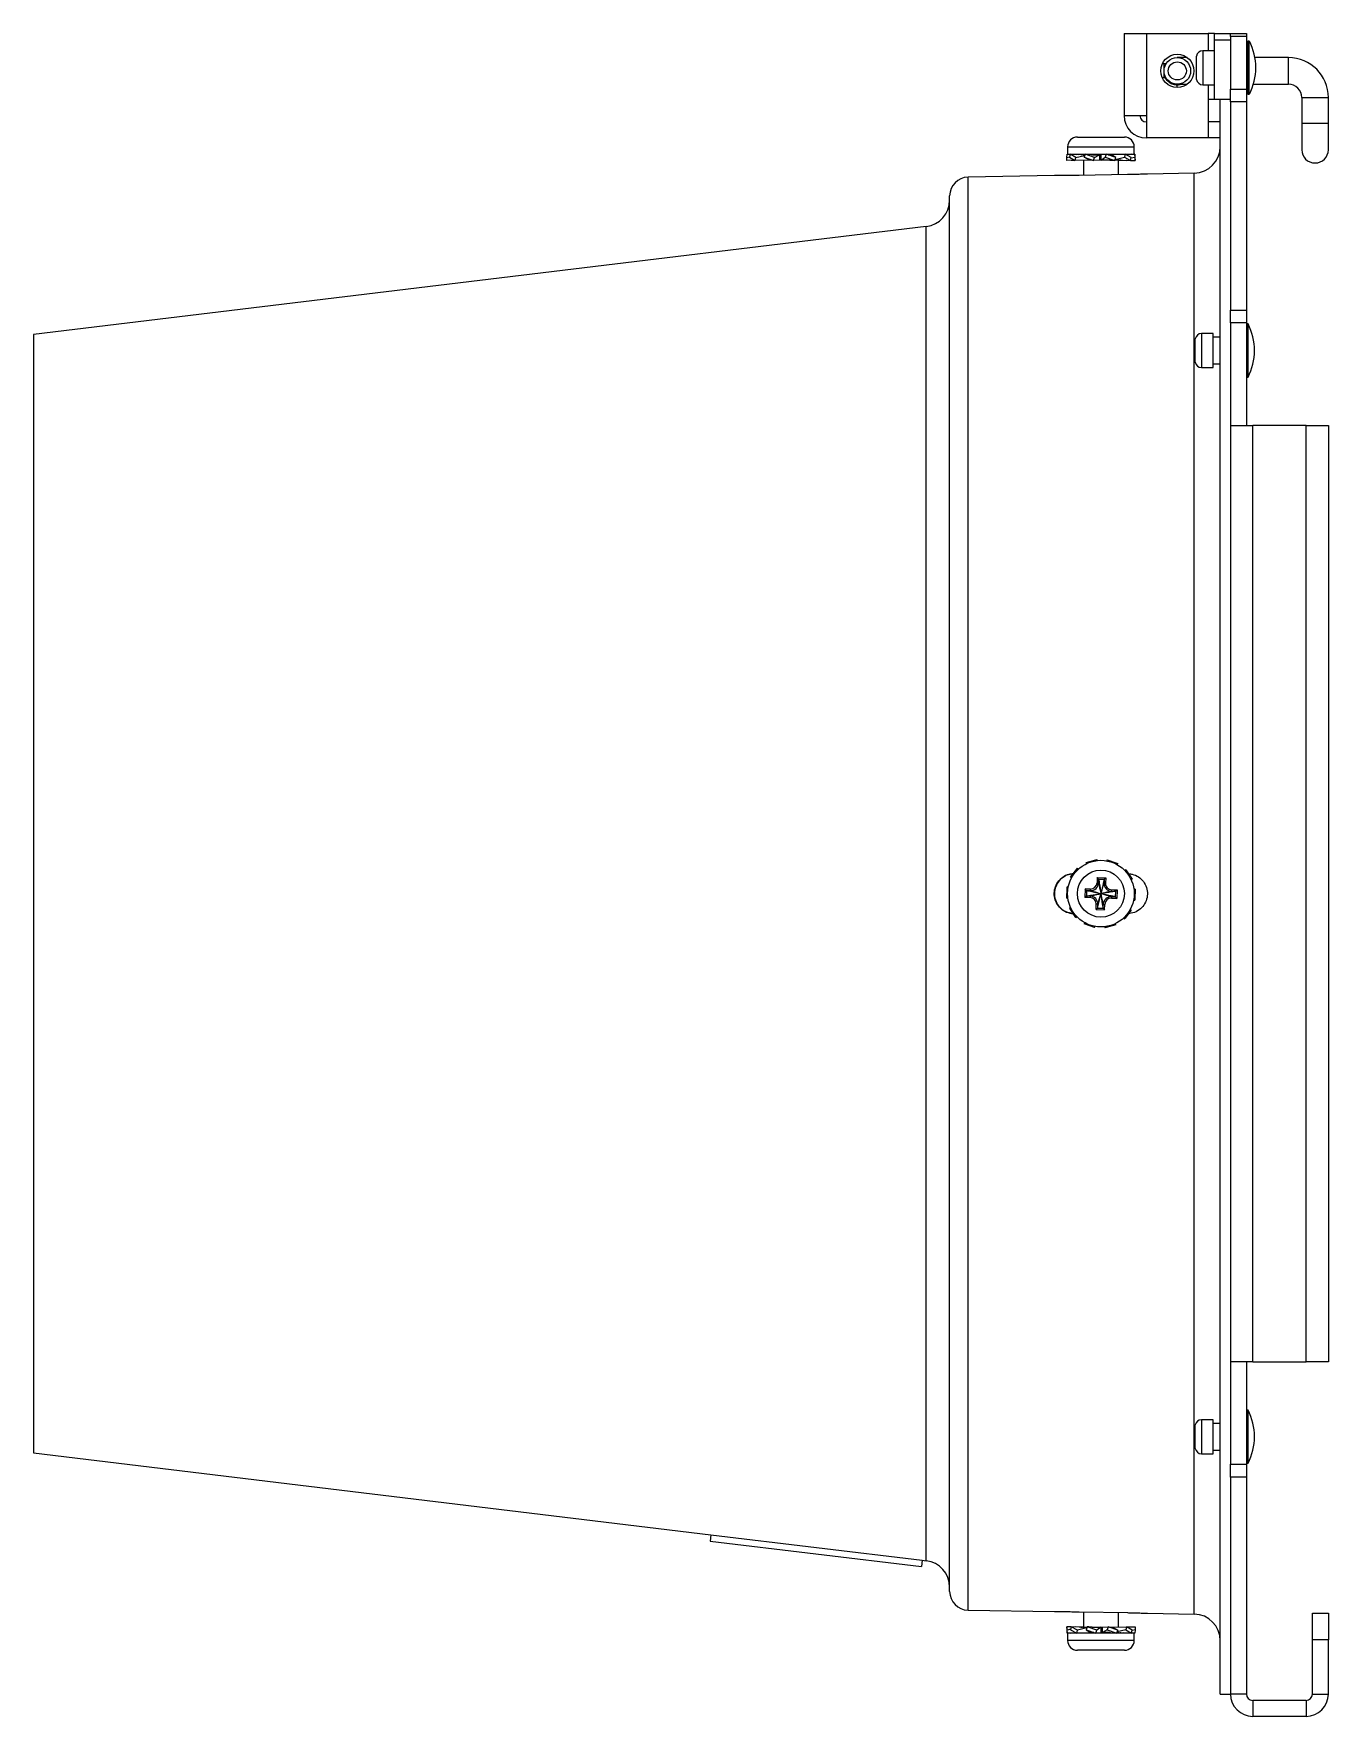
# Model space of a CAD drawing. Extents: x 7 to 113, y 1 to 87.
# Drawn here: x 27.05 to 33.14, y 32.95 to 40.86 of the extents above; entities that cross this region are included whole.
import ezdxf

# ---------------------------------------------------------------- set-up
doc = ezdxf.new("R2010")
doc.units = 0
doc.header["$MEASUREMENT"] = 0
doc.layers.add('OBJECT', color=7, linetype='CONTINUOUS')

msp = doc.modelspace()

# ---------------------------------------------------------------- linework, layer by layer
at = {"layer": 'OBJECT'}
for p, q in [((32.1761, 40.8582), (32.2811, 40.8582)), ((32.1761, 40.8582), (32.1761, 40.4732)), ((32.2811, 40.8582), (32.2811, 40.4732)), ((32.2811, 40.8582), (32.5716, 40.8582)), ((32.6016, 40.8582), (32.5716, 40.8582)), ((32.5716, 40.8582), (32.5716, 40.7782)), ((32.6016, 40.8582), (32.6766, 40.8582)), ((32.6016, 40.8282), (32.6016, 40.8582)), ((32.6766, 40.8282), (32.6016, 40.8282)), ((32.6016, 40.5482), (32.6016, 40.8282)), ((32.6766, 40.8582), (32.7515, 40.8582)), ((32.6766, 40.8454), (32.6766, 40.8582)), ((32.7515, 40.8454), (32.6766, 40.8454)), ((32.6766, 40.8454), (32.6766, 40.5975)), ((32.7515, 40.8582), (32.7515, 40.8454)), ((32.7515, 40.8454), (32.7515, 40.5975)), ((32.7651, 40.8232), (32.7576, 40.8232)), ((32.7576, 40.7393), (32.7576, 40.8232)), ((32.7651, 40.7393), (32.7651, 40.8232)), ((32.3641, 40.7157), (32.3557, 40.7157)), ((32.3641, 40.6832), (32.3641, 40.7157)), ((32.3732, 40.7157), (32.3641, 40.7157)), ((32.4733, 40.7457), (32.4266, 40.7457)), ((32.517, 40.6432), (32.517, 40.7532)), ((32.6016, 40.7782), (32.5466, 40.7782)), ((32.5466, 40.7782), (32.5466, 40.7245)), ((32.5466, 40.7245), (32.5466, 40.6182)), ((32.7576, 40.7607), (32.7515, 40.7607)), ((32.7576, 40.5732), (32.7576, 40.7393)), ((32.7651, 40.5732), (32.7651, 40.7393)), ((32.9491, 40.7457), (32.7914, 40.7457)), ((32.9491, 40.6207), (32.9491, 40.7457)), ((32.3641, 40.6507), (32.3557, 40.6507)), ((32.3641, 40.6507), (32.3641, 40.6832)), ((32.3732, 40.6507), (32.3641, 40.6507)), ((32.7515, 40.6357), (32.7576, 40.6357)), ((32.4261, 40.6162), (32.4208, 40.6172)), ((32.4261, 40.6052), (32.4261, 40.6162)), ((32.4266, 40.6207), (32.4733, 40.6207)), ((32.5466, 40.6182), (32.6016, 40.6182)), ((32.5716, 40.6182), (32.5716, 40.5482)), ((32.6766, 40.5975), (32.7515, 40.5975)), ((32.6766, 40.5386), (32.6766, 40.5975)), ((32.7515, 40.6207), (32.7576, 40.6207)), ((32.7515, 40.5975), (32.7515, 40.5386)), ((32.7576, 40.5732), (32.7651, 40.5732)), ((32.7843, 40.6207), (32.9491, 40.6207)), ((33.0116, 40.5582), (33.0116, 40.4382)), ((33.0116, 40.5582), (33.1366, 40.5582)), ((33.1366, 40.4382), (33.1366, 40.5582)), ((32.1761, 40.4732), (32.2811, 40.4732)), ((32.2811, 40.4732), (32.2811, 40.3682)), ((32.6016, 40.5482), (32.5716, 40.5482)), ((32.5716, 40.5482), (32.5716, 40.3682)), ((32.6766, 40.5482), (32.6016, 40.5482)), ((32.6286, 36.8182), (32.6286, 40.5482)), ((32.7515, 40.5386), (32.6766, 40.5386)), ((32.6766, 40.5386), (32.6766, 39.5588)), ((32.7515, 40.5386), (32.7515, 39.5588)), ((32.6286, 40.4432), (32.5716, 40.4432)), ((33.0116, 40.4382), (33.0116, 40.3132)), ((33.0116, 40.4382), (33.1366, 40.4382)), ((33.1366, 40.3132), (33.1366, 40.4382)), ((31.9111, 40.3264), (31.9111, 40.2924)), ((31.9111, 40.3264), (32.2241, 40.3264)), ((31.9571, 40.3724), (32.1781, 40.3724)), ((32.2241, 40.2924), (32.2241, 40.3264)), ((32.5716, 40.3682), (32.2811, 40.3682)), ((32.6286, 40.3682), (32.5716, 40.3682)), ((31.9068, 40.2768), (31.9084, 40.2924)), ((31.9068, 40.2768), (31.9208, 40.2793)), ((31.907, 40.262), (31.9068, 40.2768)), ((31.9449, 40.2632), (31.907, 40.262)), ((31.9084, 40.2924), (31.9231, 40.2918)), ((31.9111, 40.2924), (32.2241, 40.2924)), ((31.9232, 40.2924), (31.9205, 40.2776)), ((31.9205, 40.2776), (31.9471, 40.262)), ((31.9499, 40.2768), (31.9232, 40.2924)), ((31.9232, 40.2924), (31.9624, 40.2903)), ((31.9282, 40.262), (31.928, 40.2627)), ((31.9458, 40.2628), (31.9282, 40.262)), ((31.9471, 40.262), (31.9499, 40.2768)), ((32.0071, 40.2643), (31.9471, 40.262)), ((31.9499, 40.2768), (31.9911, 40.2858)), ((31.9514, 40.2909), (31.9543, 40.2924)), ((31.9543, 40.2924), (31.9856, 40.2907)), ((31.985, 40.2895), (31.9624, 40.2903)), ((31.9788, 40.2893), (31.9738, 40.2893)), ((31.9922, 40.2893), (31.9826, 40.2893)), ((31.9856, 40.2924), (31.9856, 40.2893)), ((31.9856, 40.2635), (31.9856, 40.1924)), ((31.9932, 40.2924), (31.9886, 40.2776)), ((31.9886, 40.2776), (32.0333, 40.262)), ((32.0134, 40.2644), (31.9886, 40.2776)), ((32.0379, 40.2768), (31.9932, 40.2924)), ((31.9932, 40.2924), (32.0038, 40.2908)), ((32.0275, 40.2895), (32.0038, 40.2908)), ((32.0068, 40.2679), (32.0068, 40.2643)), ((32.0266, 40.2643), (32.0068, 40.2643)), ((32.0257, 40.2646), (32.0134, 40.2644)), ((32.0687, 40.2893), (32.0221, 40.2893)), ((32.0333, 40.262), (32.0379, 40.2768)), ((32.0605, 40.2643), (32.0333, 40.262)), ((32.0379, 40.2768), (32.0604, 40.2893)), ((32.1099, 40.2643), (32.0604, 40.2643)), ((32.0916, 40.2924), (32.0686, 40.2893)), ((32.0687, 40.2644), (32.0869, 40.2776)), ((32.0916, 40.2924), (32.0869, 40.2776)), ((32.0869, 40.2776), (32.1325, 40.262)), ((32.1372, 40.2768), (32.0916, 40.2924)), ((32.1236, 40.2893), (32.1007, 40.2893)), ((32.1094, 40.2643), (32.1237, 40.2633)), ((32.1372, 40.2768), (32.1167, 40.2893)), ((32.1808, 40.2924), (32.1233, 40.2893)), ((32.1236, 40.2851), (32.1236, 40.2893)), ((32.1237, 40.2633), (32.1325, 40.262)), ((32.1325, 40.262), (32.1372, 40.2768)), ((32.151, 40.2643), (32.1333, 40.2643)), ((32.1341, 40.2669), (32.1778, 40.2776)), ((32.1476, 40.2642), (32.1695, 40.2636)), ((32.1496, 40.2907), (32.1496, 40.2924)), ((32.1496, 40.1952), (32.1496, 40.2643)), ((32.1507, 40.2634), (32.1881, 40.262)), ((32.1613, 40.2643), (32.1543, 40.2643)), ((32.1695, 40.2636), (32.207, 40.262)), ((32.1808, 40.2924), (32.1778, 40.2776)), ((32.1778, 40.2776), (32.207, 40.262)), ((32.21, 40.2768), (32.1808, 40.2924)), ((32.212, 40.2924), (32.1838, 40.2909)), ((32.2268, 40.2924), (32.1844, 40.2905)), ((32.1894, 40.2628), (32.1881, 40.262)), ((32.207, 40.262), (32.21, 40.2768)), ((32.2071, 40.2627), (32.2282, 40.262)), ((32.2095, 40.2743), (32.2266, 40.2776)), ((32.212, 40.2924), (32.2121, 40.2918)), ((32.2268, 40.2924), (32.2266, 40.2776)), ((32.2266, 40.2776), (32.2282, 40.262)), ((32.2284, 40.2768), (32.2268, 40.2924)), ((32.2282, 40.262), (32.2284, 40.2768)), ((31.8494, 40.1913), (31.443, 40.1842)), ((31.443, 36.8182), (31.443, 40.1842)), ((32.5058, 40.2028), (32.2858, 40.1989)), ((32.5058, 36.8182), (32.5058, 40.2028)), ((31.3566, 36.8182), (31.3566, 40.0962)), ((31.2466, 39.9521), (27.0512, 39.4446)), ((31.2466, 36.8182), (31.2466, 39.9521)), ((32.6766, 39.5588), (32.7515, 39.5588)), ((32.6766, 39.4991), (32.6766, 39.5588)), ((32.7515, 39.5588), (32.7515, 39.4991)), ((32.5955, 39.4495), (32.5405, 39.4495)), ((32.5405, 39.4495), (32.5405, 39.2895)), ((32.5955, 39.2895), (32.5955, 39.4495)), ((32.7515, 39.4991), (32.6766, 39.4991)), ((32.6766, 39.4991), (32.6766, 39.0182)), ((32.7515, 39.4991), (32.7515, 39.0182)), ((32.759, 39.4945), (32.7515, 39.4945)), ((32.759, 39.2445), (32.759, 39.4945)), ((27.0512, 39.4446), (27.0512, 34.1918)), ((32.5109, 39.3145), (32.5109, 39.4245)), ((32.6286, 39.432), (32.5955, 39.432)), ((32.5405, 39.2895), (32.5955, 39.2895)), ((32.5955, 39.307), (32.6286, 39.307)), ((32.7515, 39.2445), (32.759, 39.2445)), ((32.6766, 39.0182), (32.7815, 39.0182)), ((32.6766, 39.0182), (32.6766, 34.6182)), ((32.7815, 34.6182), (32.7815, 39.0182)), ((33.0316, 39.0182), (32.7815, 39.0182)), ((33.0316, 34.6182), (33.0316, 39.0182)), ((33.0316, 39.0182), (33.1365, 39.0182)), ((33.1365, 39.0182), (33.1365, 34.6182)), ((31.9252, 36.8957), (31.9543, 36.9332)), ((31.9543, 36.9332), (31.9573, 36.9371)), ((31.9543, 36.9332), (31.9584, 36.9304)), ((31.9618, 36.9335), (31.9573, 36.9371)), ((31.998, 36.9646), (32.0436, 36.9778)), ((31.998, 36.9646), (31.9996, 36.9592)), ((32.0436, 36.9778), (32.0483, 36.9792)), ((32.0436, 36.9778), (32.0452, 36.9731)), ((32.0498, 36.9737), (32.0483, 36.9792)), ((32.0973, 36.9776), (32.0955, 36.9722)), ((32.0973, 36.9776), (32.142, 36.9615)), ((32.142, 36.9615), (32.1405, 36.9567)), ((32.142, 36.9615), (32.1466, 36.9598)), ((32.1446, 36.9545), (32.1466, 36.9598)), ((32.1853, 36.9297), (32.1807, 36.9264)), ((32.1853, 36.9297), (32.212, 36.8904)), ((31.9068, 36.7972), (31.9084, 36.8447)), ((31.9084, 36.8447), (31.9085, 36.8496)), ((31.9084, 36.8447), (31.9134, 36.8448)), ((31.9142, 36.8493), (31.9085, 36.8496)), ((31.9252, 36.8957), (31.9297, 36.8923)), ((31.9933, 36.8406), (31.992, 36.8007)), ((32.0183, 36.8398), (31.9933, 36.8406)), ((32.0001, 36.8334), (31.9933, 36.8406)), ((32.018, 36.8328), (32.0183, 36.8398)), ((32.05, 36.8938), (32.0492, 36.8688)), ((32.0563, 36.8686), (32.0492, 36.8688)), ((32.05, 36.8938), (32.09, 36.8925)), ((32.0569, 36.8866), (32.05, 36.8938)), ((32.0569, 36.8866), (32.0563, 36.8686)), ((32.0569, 36.8866), (32.0827, 36.8857)), ((32.0827, 36.8857), (32.0821, 36.8678)), ((32.0821, 36.8678), (32.0892, 36.8675)), ((32.0827, 36.8857), (32.09, 36.8925)), ((32.09, 36.8925), (32.0892, 36.8675)), ((32.212, 36.8904), (32.208, 36.8874)), ((32.2099, 36.8832), (32.2147, 36.8863)), ((32.212, 36.8904), (32.2147, 36.8863)), ((32.2284, 36.8392), (32.2227, 36.8393)), ((32.2284, 36.8392), (32.2268, 36.7917)), ((31.2466, 33.6843), (31.2466, 36.8182)), ((31.3566, 33.5402), (31.3566, 36.8182)), ((31.443, 33.4522), (31.443, 36.8182)), ((31.9068, 36.7972), (31.9125, 36.7972)), ((31.9993, 36.8075), (31.992, 36.8007)), ((32.017, 36.7999), (31.992, 36.8007)), ((32.0001, 36.8334), (31.9993, 36.8075)), ((32.0172, 36.8069), (31.9993, 36.8075)), ((32.018, 36.8328), (32.0001, 36.8334)), ((32.0172, 36.8069), (32.017, 36.7999)), ((32.0452, 36.7439), (32.046, 36.7689)), ((32.053, 36.7687), (32.046, 36.7689)), ((32.0524, 36.7507), (32.053, 36.7687)), ((32.0783, 36.7499), (32.0789, 36.7678)), ((32.0789, 36.7678), (32.0859, 36.7676)), ((32.0851, 36.7426), (32.0859, 36.7676)), ((32.1171, 36.8037), (32.1169, 36.7966)), ((32.1169, 36.7966), (32.1419, 36.7958)), ((32.1171, 36.8037), (32.1351, 36.8031)), ((32.118, 36.8295), (32.1182, 36.8366)), ((32.118, 36.8295), (32.1359, 36.829)), ((32.1182, 36.8366), (32.1432, 36.8358)), ((32.1359, 36.829), (32.1351, 36.8031)), ((32.1351, 36.8031), (32.1419, 36.7958)), ((32.1359, 36.829), (32.1432, 36.8358)), ((32.1432, 36.8358), (32.1419, 36.7958)), ((32.221, 36.7871), (32.2266, 36.7868)), ((32.2268, 36.7917), (32.2218, 36.7916)), ((32.2268, 36.7917), (32.2266, 36.7868)), ((32.5058, 33.4337), (32.5058, 36.8182)), ((32.6286, 33.0582), (32.6286, 36.8182)), ((31.9252, 36.7532), (31.9205, 36.7501)), ((31.9232, 36.7461), (31.9205, 36.7501)), ((31.9232, 36.7461), (31.9272, 36.7491)), ((31.9499, 36.7068), (31.9232, 36.7461)), ((31.9499, 36.7068), (31.9545, 36.71)), ((31.9906, 36.682), (31.9886, 36.6766)), ((31.9932, 36.675), (31.9946, 36.6798)), ((32.0524, 36.7507), (32.0452, 36.7439)), ((32.0452, 36.7439), (32.0851, 36.7426)), ((32.0524, 36.7507), (32.0783, 36.7499)), ((32.0783, 36.7499), (32.0851, 36.7426)), ((32.1734, 36.7029), (32.1778, 36.6993)), ((32.1808, 36.7032), (32.1767, 36.7061)), ((32.1808, 36.7032), (32.1778, 36.6993)), ((32.21, 36.7407), (32.1808, 36.7032)), ((32.21, 36.7407), (32.2054, 36.7441)), ((31.9932, 36.675), (31.9886, 36.6766)), ((32.0379, 36.6588), (31.9932, 36.675)), ((32.0379, 36.6588), (32.0397, 36.6642)), ((32.0854, 36.6627), (32.0869, 36.6572)), ((32.0916, 36.6586), (32.0869, 36.6572)), ((32.0916, 36.6586), (32.0899, 36.6633)), ((32.1372, 36.6718), (32.0916, 36.6586)), ((32.1372, 36.6718), (32.1355, 36.6772)), ((32.7815, 34.6182), (32.6766, 34.6182)), ((32.6766, 34.6182), (32.6766, 34.1374)), ((32.7515, 34.6182), (32.7515, 34.1374)), ((32.7815, 34.6182), (33.0316, 34.6182)), ((33.1365, 34.6182), (33.0316, 34.6182)), ((32.759, 34.392), (32.7515, 34.392)), ((32.759, 34.1919), (32.759, 34.392)), ((32.5109, 34.212), (32.5109, 34.322)), ((32.5955, 34.347), (32.5405, 34.347)), ((32.5405, 34.347), (32.5405, 34.219)), ((32.5955, 34.219), (32.5955, 34.347)), ((32.6286, 34.3295), (32.5955, 34.3295)), ((27.0512, 34.1918), (30.2346, 33.8067)), ((32.5405, 34.219), (32.5405, 34.187)), ((32.5405, 34.187), (32.5955, 34.187)), ((32.5955, 34.187), (32.5955, 34.219)), ((32.5955, 34.2045), (32.6286, 34.2045)), ((32.759, 34.142), (32.759, 34.1919)), ((32.6766, 34.1374), (32.7515, 34.1374)), ((32.6766, 34.0776), (32.6766, 34.1374)), ((32.7515, 34.0776), (32.6766, 34.0776)), ((32.6766, 34.0776), (32.6766, 33.0582)), ((32.7515, 34.142), (32.759, 34.142)), ((32.7515, 34.1374), (32.7515, 34.0776)), ((32.7515, 34.0776), (32.7515, 33.0582)), ((30.2346, 33.8067), (30.231, 33.777)), ((30.231, 33.777), (31.2237, 33.6569)), ((30.2346, 33.8067), (31.2273, 33.6866)), ((31.2273, 33.6866), (31.2237, 33.6569)), ((31.2273, 33.6866), (31.2466, 33.6843)), ((31.443, 33.4522), (31.8494, 33.4451)), ((31.9856, 33.4441), (31.9856, 33.3721)), ((32.1496, 33.373), (32.1496, 33.4412)), ((33.0616, 33.4382), (33.1365, 33.4382)), ((33.0616, 33.3132), (33.0616, 33.4382)), ((33.1365, 33.4382), (33.1365, 33.3132)), ((31.907, 33.3745), (31.9068, 33.3596)), ((31.9068, 33.3596), (31.9084, 33.344)), ((31.9085, 33.3588), (31.907, 33.3745)), ((31.928, 33.3738), (31.907, 33.3745)), ((31.9084, 33.344), (31.9085, 33.3588)), ((31.9257, 33.3621), (31.9085, 33.3588)), ((31.9282, 33.3745), (31.9252, 33.3596)), ((31.9252, 33.3596), (31.9543, 33.344)), ((31.9573, 33.3588), (31.9282, 33.3745)), ((31.9657, 33.3728), (31.9282, 33.3745)), ((31.9458, 33.3737), (31.9471, 33.3745)), ((31.9845, 33.373), (31.9471, 33.3745)), ((31.9543, 33.344), (31.9573, 33.3588)), ((32.0011, 33.3695), (31.9573, 33.3588)), ((31.9875, 33.3722), (31.9657, 33.3728)), ((31.9738, 33.3721), (31.9809, 33.3721)), ((31.9842, 33.3721), (32.0019, 33.3721)), ((32.0026, 33.3745), (31.998, 33.3596)), ((31.998, 33.3596), (32.0436, 33.344)), ((31.998, 33.3596), (32.0184, 33.3472)), ((32.0483, 33.3588), (32.0026, 33.3745)), ((32.0115, 33.3732), (32.0026, 33.3745)), ((32.0258, 33.3721), (32.0115, 33.3732)), ((32.0253, 33.3721), (32.0748, 33.3721)), ((32.0436, 33.344), (32.0483, 33.3588)), ((32.0665, 33.3721), (32.0483, 33.3588)), ((32.0746, 33.3721), (32.1019, 33.3745)), ((32.0973, 33.3596), (32.0748, 33.3472)), ((32.1019, 33.3745), (32.0973, 33.3596)), ((32.0973, 33.3596), (32.142, 33.344)), ((32.1466, 33.3588), (32.1019, 33.3745)), ((32.1086, 33.3721), (32.1284, 33.3721)), ((32.1095, 33.3718), (32.1218, 33.3721)), ((32.1218, 33.3721), (32.1466, 33.3588)), ((32.128, 33.3721), (32.1881, 33.3745)), ((32.1284, 33.3686), (32.1284, 33.3721)), ((32.142, 33.344), (32.1466, 33.3588)), ((32.1853, 33.3596), (32.144, 33.3506)), ((32.1881, 33.3745), (32.1853, 33.3596)), ((32.1853, 33.3596), (32.212, 33.344)), ((32.2147, 33.3588), (32.1881, 33.3745)), ((32.1894, 33.3737), (32.207, 33.3745)), ((32.1902, 33.3732), (32.2282, 33.3745)), ((32.207, 33.3745), (32.2071, 33.3738)), ((32.212, 33.344), (32.2147, 33.3588)), ((32.2284, 33.3596), (32.2144, 33.3571)), ((32.2284, 33.3596), (32.2268, 33.344)), ((32.2282, 33.3745), (32.2284, 33.3596)), ((32.2858, 33.4375), (32.5058, 33.4337)), ((31.9084, 33.344), (31.9508, 33.3459)), ((31.9111, 33.344), (31.9111, 33.31)), ((31.9112, 33.344), (31.9111, 33.344)), ((31.9112, 33.31), (31.9111, 33.31)), ((32.2241, 33.344), (31.9112, 33.344)), ((32.2241, 33.31), (31.9112, 33.31)), ((31.9232, 33.344), (31.9231, 33.3447)), ((31.9232, 33.344), (31.9514, 33.3456)), ((31.9543, 33.344), (32.0119, 33.3471)), ((31.9856, 33.3457), (31.9856, 33.344)), ((32.0116, 33.3514), (32.0116, 33.3471)), ((32.0116, 33.3471), (32.0345, 33.3471)), ((32.0436, 33.344), (32.0666, 33.3471)), ((32.0665, 33.3471), (32.113, 33.3471)), ((32.1077, 33.347), (32.1313, 33.3456)), ((32.142, 33.344), (32.1313, 33.3456)), ((32.1429, 33.3471), (32.1525, 33.3471)), ((32.1496, 33.344), (32.1496, 33.3471)), ((32.1808, 33.344), (32.1496, 33.3457)), ((32.1501, 33.347), (32.1728, 33.3462)), ((32.1564, 33.3471), (32.1613, 33.3471)), ((32.212, 33.344), (32.1728, 33.3462)), ((32.1838, 33.3456), (32.1808, 33.344)), ((32.2268, 33.344), (32.2121, 33.3447)), ((32.2241, 33.31), (32.2241, 33.344)), ((33.1365, 33.3132), (33.0616, 33.3132)), ((33.0616, 33.0582), (33.0616, 33.3132)), ((33.1365, 33.0582), (33.1365, 33.3132)), ((31.9571, 33.264), (31.9571, 33.264)), ((32.1781, 33.264), (31.9571, 33.264)), ((32.6286, 33.0582), (32.6766, 33.0582)), ((32.7515, 33.0582), (32.6766, 33.0582)), ((33.0616, 33.0582), (33.1365, 33.0582)), ((32.7815, 33.0282), (32.7815, 32.9533)), ((33.0316, 33.0282), (32.7815, 33.0282)), ((33.0316, 33.0282), (33.0316, 32.9533)), ((33.0316, 32.9533), (32.7815, 32.9533))]:
    msp.add_line(p, q, dxfattribs=at)
at = {"layer": 'OBJECT', "flags": 128}
for points in [[(32.1922, 40.196), (31.9659, 40.192), (31.9422, 40.1916)], [(31.9422, 33.4448), (31.9659, 33.4444), (32.1922, 33.4405)]]:
    msp.add_lwpolyline(points, dxfattribs=at)
at = {"layer": 'OBJECT'}
for centre, radius in [((32.4266, 40.6832), 0.078), ((32.4266, 40.6832), 0.0625), ((32.4266, 40.6832), 0.0425), ((32.0676, 36.8182), 0.1565), ((32.0676, 36.8182), 0.1105)]:
    msp.add_circle(centre, radius, dxfattribs=at)
for centre, radius, start, end in [((32.5239, 40.6982), 0.2717, 332.61209, 27.38791), ((32.5466, 40.7482), 0.03, 90, 170.40593), ((32.9491, 40.5582), 0.1875, 0, 90), ((32.5466, 40.6482), 0.03, 189.59407, 270), ((32.9491, 40.5582), 0.0625, 0, 90), ((32.2811, 40.4732), 0.105, 180, 270), ((32.2811, 40.4732), 0.03, 180, 270), ((31.9571, 40.3264), 0.046, 90, 180), ((32.1781, 40.3264), 0.046, 0, 90), ((32.5036, 40.3277), 0.125, 271, 0), ((33.0741, 40.3132), 0.0625, 180, 0), ((31.4446, 40.0962), 0.088, 91, 180), ((31.2316, 40.0762), 0.125, 276.89728, 0), ((32.5405, 39.4195), 0.03, 90, 170.40593), ((32.5178, 39.3695), 0.2717, 332.61209, 27.38791), ((32.5405, 39.3195), 0.03, 189.59407, 270), ((32.0192, 36.8698), 0.0371, 268.13842, 358.13842), ((32.0192, 36.8698), 0.03, 268.13842, 358.13842), ((32.1192, 36.8666), 0.0371, 178.13842, 268.13842), ((32.1192, 36.8666), 0.03, 178.13842, 268.13842), ((32.016, 36.7699), 0.03, 358.13842, 88.13842), ((32.016, 36.7699), 0.0371, 358.13842, 88.13842), ((32.1159, 36.7666), 0.0371, 88.13842, 178.13842), ((32.1159, 36.7666), 0.03, 88.13842, 178.13842), ((32.5178, 34.267), 0.2717, 332.61209, 27.38791), ((32.5405, 34.317), 0.03, 90, 170.40593), ((32.5405, 34.217), 0.03, 189.59407, 270), ((31.2316, 33.5602), 0.125, 0, 83.10272), ((31.4446, 33.5402), 0.088, 180, 269), ((32.5036, 33.3087), 0.125, 0, 89), ((31.9571, 33.31), 0.046, 180, 270), ((32.1781, 33.31), 0.046, 270, 0), ((32.7815, 33.0582), 0.1049, 180, 270), ((32.7815, 33.0582), 0.03, 180, 270), ((33.0316, 33.0582), 0.1049, 270, 0), ((33.0316, 33.0582), 0.03, 270, 0)]:
    msp.add_arc(centre, radius, start, end, dxfattribs=at)
for points, knots in [([(32.4276, 40.6164), (32.421, 40.6168), (32.4073, 40.6176), (32.3888, 40.6273), (32.3742, 40.6424), (32.3652, 40.6606), (32.3647, 40.6737), (32.3645, 40.6797)], [0, 0, 0, 0, 0.19725, 0.406524, 0.611262, 0.820621, 1, 1, 1, 1]), ([(32.4488, 40.6207), (32.4456, 40.6195), (32.4382, 40.6168), (32.4304, 40.6164), (32.4261, 40.6162)], [0, 0, 0, 0, 0.443355, 1, 1, 1, 1]), ([(31.985, 40.2892), (31.9862, 40.2892), (31.9882, 40.2891), (31.9909, 40.2891), (31.9921, 40.289)], [0, 0, 0, 0, 0.5648165, 1, 1, 1, 1]), ([(32.0275, 40.2892), (32.0295, 40.2892), (32.0355, 40.2891), (32.0466, 40.2888), (32.0558, 40.2891), (32.0604, 40.2893)], [0, 0, 0, 0, 0.192759, 0.591785, 1, 1, 1, 1]), ([(32.0604, 40.2893), (32.0604, 40.2872), (32.0604, 40.283), (32.0604, 40.2747), (32.0604, 40.2685), (32.0604, 40.2643)], [0, 0, 0, 0, 0.250632, 0.501265, 1, 1, 1, 1]), ([(32.0687, 40.2644), (32.0687, 40.2665), (32.0687, 40.2706), (32.0687, 40.2789), (32.0687, 40.2852), (32.0687, 40.2893)], [0, 0, 0, 0, 0.250672, 0.501344, 1, 1, 1, 1]), ([(32.1099, 40.2643), (32.1061, 40.2644), (32.0985, 40.2645), (32.0847, 40.2648), (32.0746, 40.2645), (32.0687, 40.2644)], [0, 0, 0, 0, 0.292864, 0.585735, 1, 1, 1, 1]), ([(32.1017, 40.289), (32.1025, 40.289), (32.1079, 40.2889), (32.1127, 40.2891), (32.1167, 40.2893)], [0, 0, 0, 0, 0.164112, 1, 1, 1, 1]), ([(32.1476, 40.2644), (32.1466, 40.2644), (32.1435, 40.2645), (32.1388, 40.2648), (32.1345, 40.2647), (32.1334, 40.2646)], [0, 0, 0, 0, 0.260319, 0.803659, 1, 1, 1, 1]), ([(31.9422, 40.1916), (31.9319, 40.1915), (31.9111, 40.1912), (31.883, 40.1911), (31.8617, 40.1912), (31.8495, 40.1913), (31.8494, 40.1913), (31.8494, 40.1913)], [0, 0, 0, 0, 0.209214, 0.423989, 0.638817, 0.85368, 1, 1, 1, 1]), ([(32.2858, 40.1989), (32.2859, 40.1989), (32.2876, 40.199), (32.281, 40.1987), (32.2656, 40.198), (32.2409, 40.1971), (32.215, 40.1964), (32.1983, 40.1961), (32.1922, 40.196)], [0, 0, 0, 0, 0.01645, 0.231008, 0.445574, 0.660214, 0.874875, 1, 1, 1, 1]), ([(31.9422, 36.7242), (31.9319, 36.7252), (31.9111, 36.7272), (31.8831, 36.743), (31.8615, 36.7667), (31.849, 36.7964), (31.847, 36.8285), (31.8557, 36.8594), (31.8742, 36.8857), (31.9004, 36.9043), (31.9245, 36.9116), (31.9386, 36.9121), (31.9422, 36.9122)], [0, 0, 0, 0, 0.10456, 0.211899, 0.319264, 0.426647, 0.534003, 0.641327, 0.748667, 0.856043, 0.96342, 1, 1, 1, 1]), ([(31.9375, 36.9114), (31.9303, 36.9108), (31.9127, 36.9091), (31.887, 36.8957), (31.8644, 36.873), (31.8508, 36.8438), (31.8475, 36.8118), (31.855, 36.7806), (31.8724, 36.7535), (31.8978, 36.734), (31.9211, 36.7256), (31.9346, 36.7248), (31.9377, 36.7246)], [0, 0, 0, 0, 0.075377, 0.186895, 0.298445, 0.410023, 0.521578, 0.633095, 0.744621, 0.856186, 0.967764, 1, 1, 1, 1]), ([(32.0563, 36.8686), (32.0563, 36.8683), (32.0565, 36.8675), (32.0572, 36.8644), (32.0582, 36.8601), (32.0616, 36.845), (32.0648, 36.8306), (32.0676, 36.8182)], [0, 0, 0, 0, 0.066606, 0.139928, 0.228072, 0.33583, 1, 1, 1, 1]), ([(32.0569, 36.8866), (32.0569, 36.8863), (32.057, 36.8857), (32.0573, 36.8836), (32.0582, 36.8781), (32.0616, 36.856), (32.065, 36.8348), (32.0676, 36.8182)], [0, 0, 0, 0, 0.0354451, 0.0747114, 0.1207755, 0.3143512, 1, 1, 1, 1]), ([(32.0827, 36.8857), (32.0827, 36.8854), (32.0825, 36.8848), (32.0821, 36.8828), (32.0809, 36.8774), (32.076, 36.8556), (32.0713, 36.8346), (32.0676, 36.8182)], [0, 0, 0, 0, 0.035443, 0.074712, 0.120774, 0.314352, 1, 1, 1, 1]), ([(32.0676, 36.8182), (32.0712, 36.8304), (32.0753, 36.8446), (32.0797, 36.8594), (32.0809, 36.8636), (32.0818, 36.8667), (32.082, 36.8674), (32.0821, 36.8678)], [0, 0, 0, 0, 0.664172, 0.77193, 0.86007, 0.933393, 1, 1, 1, 1]), ([(32.1977, 36.9115), (32.2036, 36.9111), (32.22, 36.9097), (32.245, 36.898), (32.2685, 36.8762), (32.2833, 36.8476), (32.2879, 36.8158), (32.2817, 36.7842), (32.2654, 36.7565), (32.2409, 36.7359), (32.2167, 36.726), (32.2019, 36.725), (32.1975, 36.7247)], [0, 0, 0, 0, 0.06217, 0.1736123, 0.2850794, 0.3965721, 0.5080482, 0.6194863, 0.7309276, 0.8424081, 0.9538995, 1, 1, 1, 1]), ([(31.9993, 36.8075), (31.9995, 36.8075), (32.0001, 36.8076), (32.0022, 36.8079), (32.0077, 36.8088), (32.0298, 36.8123), (32.051, 36.8156), (32.0676, 36.8182)], [0, 0, 0, 0, 0.035449, 0.074712, 0.120773, 0.314358, 1, 1, 1, 1]), ([(32.0001, 36.8334), (32.0004, 36.8333), (32.001, 36.8332), (32.003, 36.8327), (32.0084, 36.8315), (32.0302, 36.8266), (32.0512, 36.8219), (32.0676, 36.8182)], [0, 0, 0, 0, 0.035445, 0.074713, 0.120778, 0.314346, 1, 1, 1, 1]), ([(32.0172, 36.8069), (32.0175, 36.807), (32.0183, 36.8072), (32.0214, 36.8079), (32.0257, 36.8088), (32.0408, 36.8122), (32.0552, 36.8154), (32.0676, 36.8182)], [0, 0, 0, 0, 0.066608, 0.139935, 0.228078, 0.335823, 1, 1, 1, 1]), ([(32.018, 36.8328), (32.0184, 36.8327), (32.0191, 36.8325), (32.0222, 36.8316), (32.0264, 36.8303), (32.0412, 36.826), (32.0554, 36.8218), (32.0676, 36.8182)], [0, 0, 0, 0, 0.066609, 0.139924, 0.228074, 0.335827, 1, 1, 1, 1]), ([(32.0524, 36.7507), (32.0525, 36.751), (32.0526, 36.7516), (32.0531, 36.7536), (32.0543, 36.7591), (32.0592, 36.7809), (32.0639, 36.8019), (32.0676, 36.8182)], [0, 0, 0, 0, 0.0354462, 0.0747098, 0.1207757, 0.3143532, 1, 1, 1, 1]), ([(32.053, 36.7687), (32.0531, 36.769), (32.0533, 36.7698), (32.0542, 36.7728), (32.0555, 36.777), (32.0598, 36.7919), (32.064, 36.806), (32.0676, 36.8182)], [0, 0, 0, 0, 0.066609, 0.1399325, 0.2280729, 0.3358313, 1, 1, 1, 1]), ([(32.118, 36.8295), (32.1176, 36.8295), (32.1169, 36.8293), (32.1138, 36.8286), (32.1095, 36.8276), (32.0944, 36.8242), (32.08, 36.821), (32.0676, 36.8182)], [0, 0, 0, 0, 0.066608, 0.139921, 0.228063, 0.335825, 1, 1, 1, 1]), ([(32.1359, 36.829), (32.1356, 36.8289), (32.135, 36.8288), (32.133, 36.8285), (32.1275, 36.8276), (32.1054, 36.8242), (32.0842, 36.8208), (32.0676, 36.8182)], [0, 0, 0, 0, 0.035442, 0.074716, 0.120777, 0.314345, 1, 1, 1, 1]), ([(32.0789, 36.7678), (32.0788, 36.7682), (32.0786, 36.7689), (32.078, 36.772), (32.077, 36.7763), (32.0736, 36.7914), (32.0704, 36.8058), (32.0676, 36.8182)], [0, 0, 0, 0, 0.066606, 0.139928, 0.228072, 0.33583, 1, 1, 1, 1]), ([(32.1171, 36.8037), (32.1168, 36.8038), (32.116, 36.804), (32.113, 36.8049), (32.1088, 36.8061), (32.0939, 36.8105), (32.0798, 36.8146), (32.0676, 36.8182)], [0, 0, 0, 0, 0.0666009, 0.1399308, 0.2280782, 0.3358328, 1, 1, 1, 1]), ([(32.0783, 36.7499), (32.0783, 36.7502), (32.0782, 36.7508), (32.0779, 36.7528), (32.077, 36.7583), (32.0735, 36.7804), (32.0702, 36.8017), (32.0676, 36.8182)], [0, 0, 0, 0, 0.035445, 0.074711, 0.120775, 0.314351, 1, 1, 1, 1]), ([(32.1351, 36.8031), (32.1348, 36.8031), (32.1342, 36.8033), (32.1322, 36.8037), (32.1267, 36.8049), (32.1049, 36.8098), (32.084, 36.8145), (32.0676, 36.8182)], [0, 0, 0, 0, 0.035445, 0.074712, 0.120766, 0.314348, 1, 1, 1, 1]), ([(31.8494, 33.4452), (31.8491, 33.4452), (31.8477, 33.4452), (31.8562, 33.4452), (31.8741, 33.4454), (31.9004, 33.4453), (31.9245, 33.4451), (31.9386, 33.4449), (31.9422, 33.4448)], [0, 0, 0, 0, 0.0684253, 0.2829775, 0.4975619, 0.7122156, 0.9268733, 1, 1, 1, 1]), ([(32.1922, 33.4405), (32.1999, 33.4403), (32.2182, 33.44), (32.2451, 33.4392), (32.2683, 33.4383), (32.2835, 33.4376), (32.285, 33.4376), (32.2858, 33.4375)], [0, 0, 0, 0, 0.157524, 0.372206, 0.586934, 0.801714, 1, 1, 1, 1]), ([(31.9875, 33.372), (31.9885, 33.372), (31.9916, 33.3719), (31.9964, 33.3717), (32.0007, 33.3718), (32.0018, 33.3718)], [0, 0, 0, 0, 0.260329, 0.8036895, 1, 1, 1, 1]), ([(32.0253, 33.3721), (32.0291, 33.3721), (32.0367, 33.3719), (32.0505, 33.3716), (32.0606, 33.3719), (32.0665, 33.3721)], [0, 0, 0, 0, 0.292864, 0.585708, 1, 1, 1, 1]), ([(32.0665, 33.3721), (32.0665, 33.37), (32.0665, 33.3658), (32.0665, 33.3575), (32.0665, 33.3513), (32.0665, 33.3471)], [0, 0, 0, 0, 0.2506647, 0.501353, 1, 1, 1, 1]), ([(32.0748, 33.3472), (32.0748, 33.3493), (32.0748, 33.3534), (32.0748, 33.3618), (32.0748, 33.368), (32.0748, 33.3721)], [0, 0, 0, 0, 0.250641, 0.501259, 1, 1, 1, 1]), ([(32.0335, 33.3475), (32.0326, 33.3475), (32.0273, 33.3475), (32.0225, 33.3474), (32.0184, 33.3472)], [0, 0, 0, 0, 0.164167, 1, 1, 1, 1]), ([(32.1077, 33.3472), (32.1057, 33.3473), (32.0996, 33.3474), (32.0886, 33.3476), (32.0794, 33.3473), (32.0748, 33.3472)], [0, 0, 0, 0, 0.192734, 0.591805, 1, 1, 1, 1]), ([(32.1501, 33.3472), (32.149, 33.3473), (32.147, 33.3473), (32.1442, 33.3474), (32.143, 33.3474)], [0, 0, 0, 0, 0.564846, 1, 1, 1, 1])]:
    msp.add_open_spline(points, degree=3, knots=knots, dxfattribs=at)

doc.saveas('drawing.dxf')
